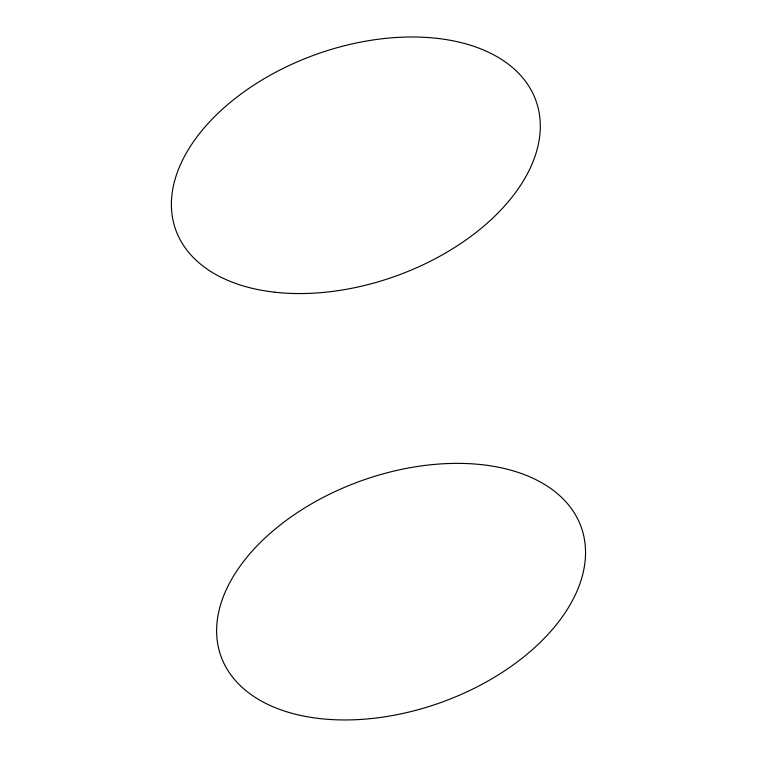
<?xml version="1.0" encoding="UTF-8"?>
<svg xmlns="http://www.w3.org/2000/svg" width="757" height="757" viewBox="0 0 757 757"><rect width="100%" height="100%" fill="white"/><g stroke="black" fill="none" stroke-linecap="round" stroke-linejoin="round"><path stroke-width="1.14" d="M274.8 292.211A191.332 117.789 -19.7 0 0 539.873 117.874A191.332 117.789 -19.7 0 0 252.895 85.721A191.332 117.789 -19.7 0 0 274.8 292.211M319.217 718.507A191.332 117.789 -19.7 0 0 585.17 544.851A191.332 117.789 -19.7 0 0 298.873 511.618A191.332 117.789 -19.7 0 0 319.217 718.507"/></g></svg>
